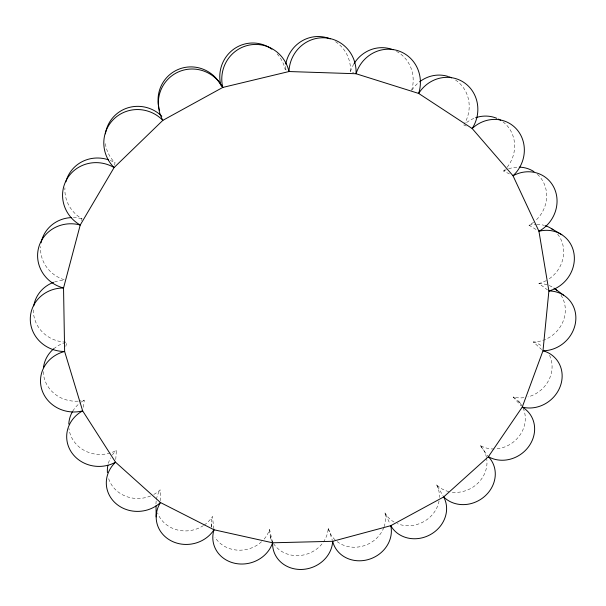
<?xml version="1.0" encoding="UTF-8"?>
<svg xmlns="http://www.w3.org/2000/svg" width="606" height="606" viewBox="0 0 606 606"><rect width="100%" height="100%" fill="white"/><g stroke="black" fill="none" stroke-linecap="round" stroke-linejoin="round"><path stroke-width="0.45" stroke-dasharray="3.03 2.27" d="M115.754 459.492L116.382 450.387A31.61 29.194 -1.1 0 1 68.917 428.344M83.219 407.3L84.332 400.149A32.239 30.05 3.9 0 1 78.856 401.089M114.549 165.18L115.004 162.809A33.822 33.004 37 0 1 105.323 143.455M65.819 346.39L66.804 342.14A32.815 30.929 9.5 0 1 33.413 309.477M81.53 220.576L82.052 218.789A33.648 32.466 24.3 0 1 64.933 187.769M335.572 41.716A33.716 32.656 -80.4 0 1 350.48 71.546L353.662 72.803M463.704 124.942L466.249 126.018M504.965 169.733A32.413 30.315 -58.5 0 1 503.639 171.028L510.676 174.573M277.131 53.873A33.845 33.118 84.5 0 1 285.176 69.387L286.699 70.251M533.613 222.22A31.8 29.444 -53.3 0 1 529.053 225.212L537.416 230.341M546.286 280.586A31.179 28.618 -48.5 0 1 538.916 283.494L547.468 289.88M560.989 295.19A30.603 27.891 -44 0 1 560.906 325.793A30.603 27.891 -44 0 1 533.303 341.958L541.605 349.51M518.698 401.422L521.766 404.816M523.857 397.695A30.111 27.285 -39.6 0 1 513.168 397.006L521.039 405.747M494.163 449.001A29.724 26.831 -35.4 0 1 480.202 445.516L487.845 455.962M448.872 491.61A29.482 26.535 -31.2 0 1 436.6 484.838L443.206 496.14M384.098 526.788A29.436 26.482 -23 0 0 384.969 512.888L390.006 523.97M273.533 543.612A29.641 26.725 -18.9 0 0 305.909 554.399A29.641 26.725 -18.9 0 0 328.24 528.091L332.376 540.416M264.178 539.052A29.982 27.134 -14.6 0 0 269.587 529.462L272.397 541.908M270.352 536.446L271.564 541.84M204.161 525.091A30.444 27.694 -10.3 0 0 212.395 516.615L213.895 528.894M211.236 523.743L211.653 527.296M153.788 494.451A31.004 28.391 -5.8 0 0 160.166 489.875L160.423 500.73M383.787 527.629A29.436 26.482 -23 0 1 337.171 541.65M335.156 539.946A29.436 26.482 -23 0 1 328.24 528.091M273.071 542.878A29.641 26.725 -18.9 0 1 269.587 529.462M436.6 484.838A29.383 26.422 -27.1 0 1 439.456 497.42M439.07 500.935A29.383 26.422 -27.1 0 1 397.278 523.629M394.089 522.061A29.383 26.422 -27.1 0 1 384.969 512.888M261.542 541.772A29.982 27.134 -14.6 0 1 214.978 537.302M211.426 527.311A29.982 27.134 -14.6 0 1 212.395 516.615M203.434 525.576A30.444 27.694 -10.3 0 1 157.552 512.843M155.984 503.942A30.444 27.694 -10.3 0 1 156.265 500.298M156.416 499.382A30.444 27.694 -10.3 0 1 160.166 489.875M150.599 495.973A31.004 28.391 -5.8 0 1 108.466 478.126M108.368 463.363A31.004 28.391 -5.8 0 1 110.595 457.878M112.39 454.977A31.004 28.391 -5.8 0 1 116.382 450.387M72.796 411.065A31.61 29.194 -1.1 0 1 80.522 402.596M81.257 402.066A31.61 29.194 -1.1 0 1 84.332 400.149M77.924 401.157A32.239 30.05 3.9 0 1 43.291 371.501M53.707 348.829A32.239 30.05 3.9 0 1 65.009 342.64M54.51 281.995A32.815 30.929 9.5 0 1 64.054 280.207M64.115 279.699A33.307 31.754 15.9 0 1 40.61 246.536M73.387 217.569A33.307 31.754 15.9 0 1 82.052 218.789M110.239 160.469A33.648 32.466 24.3 0 1 115.004 162.809M285.176 69.387A33.716 32.656 -80.4 0 1 285.608 64.978M396.491 51.336A33.421 31.982 -71.2 0 1 411.497 90.741M350.48 71.546A33.421 31.982 -71.2 0 1 354.116 63.554M455.538 80.037A32.974 31.179 -64.3 0 1 464.158 124.222M411.959 90.021A32.974 31.179 -64.3 0 1 418.92 82.355M502.965 121.859A32.413 30.315 -58.5 0 1 505.609 169.051M466.597 122.526A32.413 30.315 -58.5 0 1 474.771 118.049M537.401 174.301A31.8 29.444 -53.3 0 1 535.696 220.455M503.639 171.028A31.8 29.444 -53.3 0 1 507.798 169.119M508.661 168.809A31.8 29.444 -53.3 0 1 518.35 167.135M557.634 234.204A31.179 28.618 -48.5 0 1 548.574 279.214M529.053 225.212A31.179 28.618 -48.5 0 1 536.015 224.288M536.878 224.288A31.179 28.618 -48.5 0 1 544.491 225.44M538.916 283.494A30.603 27.891 -44 0 1 553.187 287.562M549.528 355.305A30.111 27.285 -39.6 0 1 528.023 396.9M533.303 341.958A30.111 27.285 -39.6 0 1 542.234 346.352M523.076 407.974A29.724 26.831 -35.4 0 1 495.087 448.978M513.168 397.006A29.724 26.831 -35.4 0 1 522.296 406.406M480.202 445.516A29.482 26.535 -31.2 0 1 486.353 456.863M486.535 457.719A29.482 26.535 -31.2 0 1 451.553 492.117"/><path stroke-width="0.91" d="M222.773 87.438L162.847 120.352L114.087 167.551L80.234 225.023L63.539 287.994L64.63 351.488L82.658 410.876L115.564 462.226L160.469 502.541L214.001 529.773L272.594 542.794L332.671 541.294L390.779 525.675L443.683 496.943L488.391 456.704L522.251 407.088L542.991 350.768L548.892 290.948L538.939 231.272L513.017 175.763L472.165 128.517L418.663 93.438L356.048 73.743L288.979 71.538L222.773 87.438A34.777 34.186 59.1 0 0 175.884 73.167A34.777 34.186 59.1 0 0 162.847 120.352A34.747 33.906 35.8 0 0 113.905 118.996A34.747 33.906 35.8 0 0 114.087 167.551A34.565 33.338 23.2 0 0 67.016 178.884A34.565 33.338 23.2 0 0 80.234 225.023A34.209 32.572 15.2 0 0 38.625 247.672A34.209 32.572 15.2 0 0 63.539 287.994A33.701 31.701 8.8 0 0 30.292 319.665A33.701 31.701 8.8 0 0 64.63 351.488A33.095 30.777 3.4 0 0 41.746 389.325A33.095 30.777 3.4 0 0 82.658 410.876A32.444 29.868 -1.5 0 0 71.16 451.811A32.444 29.868 -1.5 0 0 115.564 462.226A31.8 29.027 -6.1 0 0 115.594 503.268A31.8 29.027 -6.1 0 0 160.469 502.541A31.217 28.293 -10.6 0 0 171.422 540.969A31.217 28.293 -10.6 0 0 214.001 529.773A30.732 27.702 -14.8 0 0 234.711 563.269A30.732 27.702 -14.8 0 0 272.594 542.794A30.376 27.278 -19 0 0 301.47 569.458A30.376 27.278 -19 0 0 332.671 541.294A30.156 27.028 -23 0 0 367.827 559.679A30.156 27.028 -23 0 0 390.779 525.675A30.103 26.959 -27.1 0 0 430.139 534.742A30.103 26.959 -27.1 0 0 443.683 496.943A30.209 27.081 -31.2 0 0 484.989 496.079A30.209 27.081 -31.2 0 0 488.391 456.704A30.467 27.384 -35.3 0 0 529.288 445.728A30.467 27.384 -35.3 0 0 522.251 407.088A30.861 27.868 -39.5 0 0 560.285 386.28A30.861 27.868 -39.5 0 0 542.991 350.768A31.383 28.497 -43.7 0 0 575.723 320.93A31.383 28.497 -43.7 0 0 548.892 290.948A31.989 29.27 -48.2 0 0 573.958 253.437A31.989 29.27 -48.2 0 0 538.939 231.272A32.641 30.133 -52.9 0 0 554.225 188.095A32.641 30.133 -52.9 0 0 513.017 175.763A33.285 31.05 -58 0 0 516.895 129.51A33.285 31.05 -58 0 0 472.165 128.517A33.868 31.966 -63.6 0 0 463.688 82.302A33.868 31.966 -63.6 0 0 418.663 93.438A34.337 32.815 -70.3 0 0 397.831 50.662A34.337 32.815 -70.3 0 0 356.048 73.743A34.64 33.527 -79.3 0 0 323.99 37.784A34.64 33.527 -79.3 0 0 288.979 71.538A34.762 34.027 85.7 0 0 247.915 45.359A34.762 34.027 85.7 0 0 222.773 87.438L220.751 84.848A33.86 33.254 59.4 0 0 179.474 68.948A33.86 33.254 59.4 0 0 158.939 107.807M551.369 228.583L561.792 234.704M553.922 288.1L563.497 295.092M156.015 505.798L156.181 516.918M107.429 472.627A31.004 28.391 -5.8 0 1 107.913 465.188M68.781 424.102A31.61 29.194 -1.1 0 1 72.356 411.807M43.534 367.122A32.239 30.05 3.9 0 1 53.707 348.829M33.769 305.863A32.815 30.929 9.5 0 1 53.608 282.313M41.094 242.839A33.307 31.754 15.9 0 1 71.652 217.584M65.88 181.845A33.648 32.466 24.3 0 1 108.572 159.855M105.383 133.858A33.822 33.004 37 0 1 127.805 107.845A33.822 33.004 37 0 1 161.832 116.238M159.636 110.36A33.86 33.254 59.4 0 1 159.143 108.663M220.751 84.848A33.845 33.118 84.5 0 1 234.151 48.866A33.845 33.118 84.5 0 1 271.882 49.192M285.759 64.1A33.716 32.656 -80.4 0 1 330.232 38.905M354.116 63.554A33.421 31.982 -71.2 0 1 393.074 49.76M419.594 81.825A32.974 31.179 -64.3 0 1 448.167 76.485M449.023 76.773A32.974 31.179 -64.3 0 1 451.568 77.81M475.642 117.738A32.413 30.315 -58.5 0 1 496.837 118.329M498.458 119.071A32.413 30.315 -58.5 0 1 500.783 120.367M519.228 167.142A31.8 29.444 -53.3 0 1 534.007 171.672M545.4 225.72A31.179 28.618 -48.5 0 1 552.914 229.651M554.702 288.585A30.603 27.891 -44 0 1 556.846 290.335"/></g></svg>
